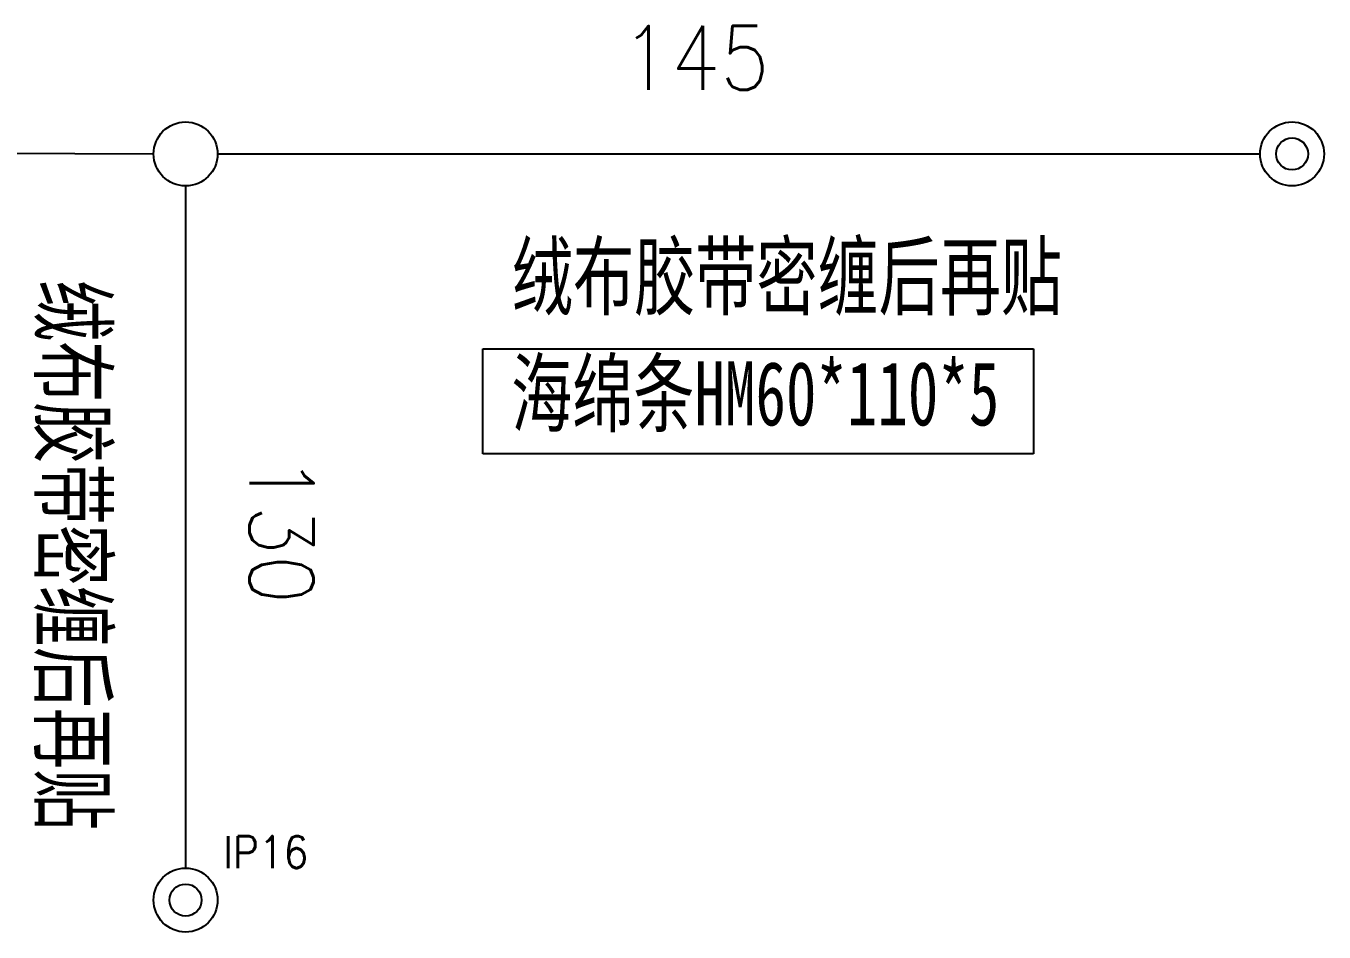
# Model space of a CAD drawing. Header units: inches. Extents: x 47316 to 59086, y 3141 to 11743.
# Drawn here: x 53263.8 to 53365.2, y 8324.4 to 8395.2 of the extents above; entities that cross this region are included whole.
import ezdxf

# ---------------------------------------------------------------- set-up
doc = ezdxf.new("R2010")
doc.units = ezdxf.units.IN
doc.header["$MEASUREMENT"] = 0
doc.styles.add('MtX_FangSong_GB2312', font='')
doc.styles.get("Standard").update_dxf_attribs({"font": ''})
doc.styles.get('MtX_FangSong_GB2312').set_extended_font_data('FangSong_GB2312')
doc.styles.get('Standard').set_extended_font_data('SimSun')
doc.linetypes.add('_VH_FOAM_COVERING_2', pattern='A,0.0001,[31,VeSys.shx,S=0.1,R=0,X=0,Y=0],-0.4,[31,VeSys.shx,S=0.1,R=180,X=0,Y=0],-0.0001', length=0.4002)
doc.linetypes.add('_VH_OTCON', pattern='A,0.0001,[7,VeSys.shx,S=0.1,R=0,X=0,Y=0],-0.4,[7,VeSys.shx,S=0.1,R=0,X=0,Y=0],-0.4,["X",Standard,S=1,R=0,X=-0.5,Y=-0.5],-0.0001,[7,VeSys.shx,S=0.1,R=0,X=0,Y=0],-0.4', length=1.2002)

msp = doc.modelspace()

# ---------------------------------------------------------------- linework, layer by layer
at = {"color": 0, "linetype": '_VH_OTCON', "lineweight": -2, "ltscale": 5}
msp.add_line((53235.57, 8385.36), (53273.73, 8385.17), dxfattribs=at)
at = {"color": 1}
for p, q in [((53299.45, 8369.94), (53342.46, 8369.94)), ((53299.45, 8361.73), (53299.45, 8369.94)), ((53342.46, 8369.94), (53342.46, 8361.73)), ((53342.46, 8361.73), (53299.45, 8361.73))]:
    msp.add_line(p, q, dxfattribs=at)
at = {"color": 0, "linetype": '_VH_FOAM_COVERING_2', "lineweight": -2, "ltscale": 5}
for points in [[(53278.73, 8385.16, 0), (53352.11, 8385.16, 0), (53360.16, 8385.16, 0)], [(53276.23, 8382.66, 0), (53276.23, 8330.17, 0), (53276.23, 8329.39, 0)]]:
    msp.add_polyline3d(points, dxfattribs=at)
at = {"color": 0, "linetype": 'Continuous', "lineweight": -2}
for centre, radius in [((53276.23, 8385.16), 2.5), ((53362.66, 8385.16), 2.5), ((53362.66, 8385.16), 1.25), ((53276.23, 8326.89), 2.5), ((53276.23, 8326.89), 1.25)]:
    msp.add_circle(centre, radius, dxfattribs=at)

# ---------------------------------------------------------------- texts
at = {"color": 0, "lineweight": -2, "style": 'MtX_FangSong_GB2312', "width": 0.7}
for s, rotation, p in [('绒布胶带密缠后再贴', 360, (53301.72, 8373.1)), ('绒布胶带密缠后再贴', 270, (53264.95, 8375.31)), ('海绵条HM60*110*5', 360, (53301.66, 8363.96))]:
    msp.add_text(s, height=5, rotation=rotation, dxfattribs=at).set_placement(p)
at = {"color": 7, "linetype": '_VH_FOAM_COVERING_2', "lineweight": 18, "ltscale": 5, "insert": (53310.28, 8395.16), "char_height": 5, "width": 12.8571, "attachment_point": 1}
msp.add_mtext('\\Fromans.shx;\\W0.9000000000;\\T1.0000000000;\\o\\l145', dxfattribs=at)
at = {"color": 7, "linetype": '_VH_FOAM_COVERING_2', "lineweight": 18, "ltscale": 5, "insert": (53286.23, 8361.56), "char_height": 5, "width": 12.8571, "attachment_point": 1, "rotation": 270}
msp.add_mtext('\\Fromans.shx;\\W0.9000000000;\\T1.0000000000;\\o\\l130', dxfattribs=at)
at = {"color": 21, "linetype": 'Continuous', "lineweight": 15, "insert": (53279.16, 8331.89), "char_height": 2.5, "width": 7.3929, "attachment_point": 1}
msp.add_mtext('\\Fromans.shx;\\W0.9000000000;\\T1.0000000000;\\o\\lIP16', dxfattribs=at)

doc.saveas('drawing.dxf')
